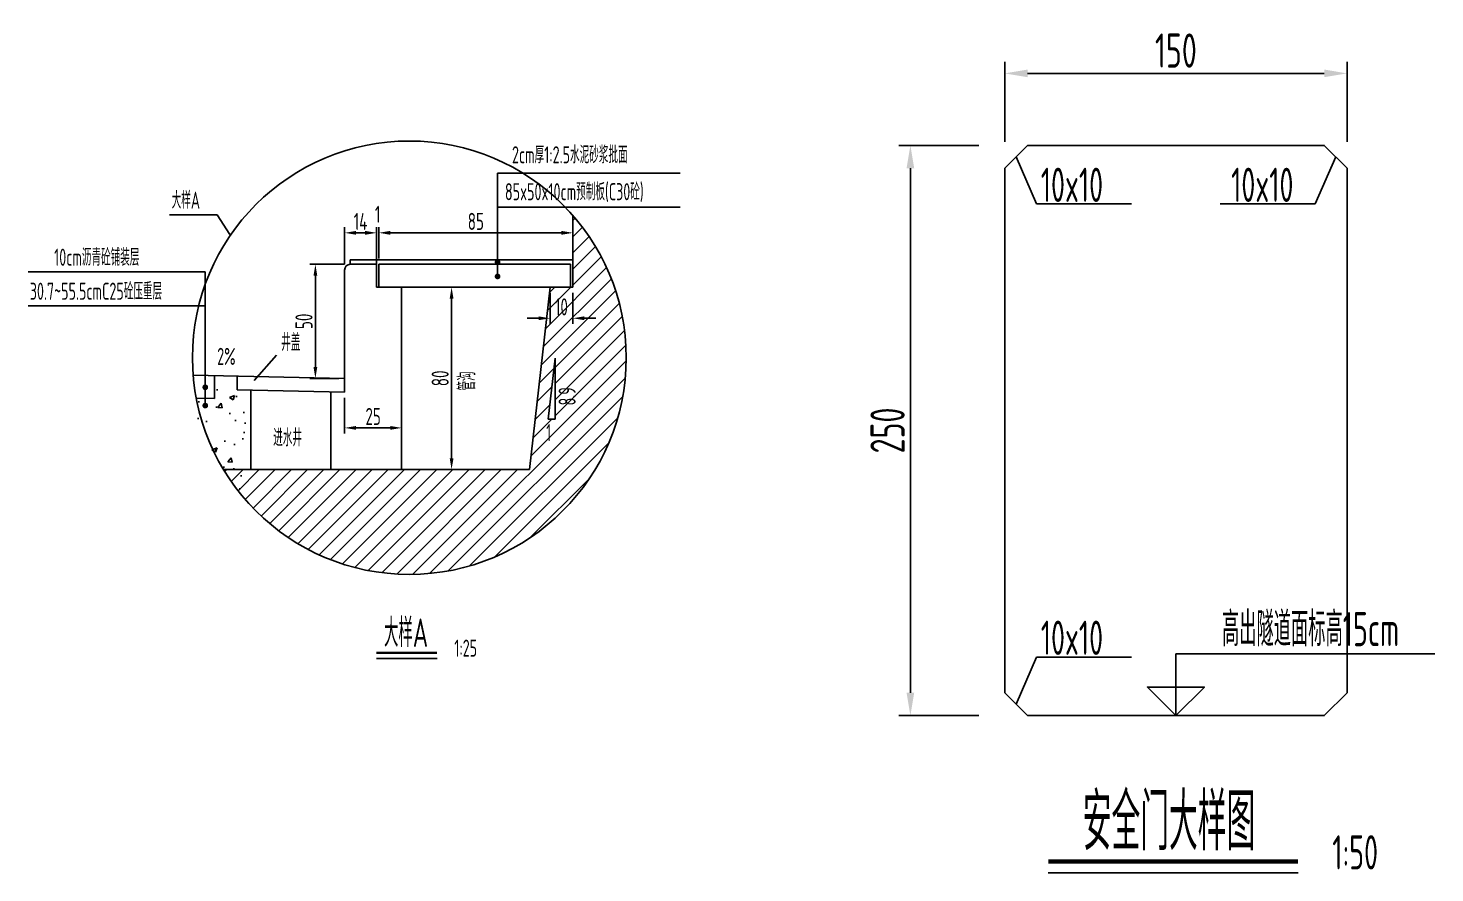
# Model space of a CAD drawing. Header units: millimetres. Extents: x -29538 to 115583, y -232866 to 15404.
# Drawn here: x -5543 to -4927, y 1940 to 2310 of the extents above; entities that cross this region are included whole.
import ezdxf
from ezdxf.enums import TextEntityAlignment as Align

# ---------------------------------------------------------------- set-up
doc = ezdxf.new("R2010")
doc.units = ezdxf.units.MM
doc.header["$LTSCALE"] = 10
doc.header["$MEASUREMENT"] = 0
for name, color, linetype in [('填充', 8, 'Continuous'), ('文字', 7, 'Continuous'), ('次轮廓线', 7, 'Continuous'), ('轮廓线', 1, 'Continuous')]:
    doc.layers.add(name, color=color, linetype=linetype)
doc.styles.get("Standard").update_dxf_attribs({"font": 'gbenor.shx', "width": 0.75, "bigfont": 'gbcbig.shx'})
doc.dimstyles.new('25', dxfattribs={"dimscale": 2.5, "dimtxt": 3, "dimasz": 2, "dimexe": 1, "dimexo": 1, "dimgap": 0.5, "dimtad": 1, "dimdec": 1, "dimdsep": 46, "dimtxsty": 'Standard', "dimcen": 0.5, "dimadec": 0, "dimazin": 0, "dimtfac": 1, "dimtdec": 1, "dimtofl": 0, "dimtmove": 2, "dimatfit": 3, "dimfxl": 0, "dimtolj": 1, "dimtzin": 0, "dimarcsym": 0})
doc.dimstyles.new('50', dxfattribs={"dimscale": 5, "dimtxt": 3, "dimasz": 2, "dimexe": 1, "dimexo": 1, "dimgap": 0.5, "dimtad": 1, "dimdec": 1, "dimdsep": 46, "dimtxsty": 'Standard', "dimcen": 0.5, "dimadec": 0, "dimazin": 0, "dimtfac": 1, "dimtdec": 1, "dimtofl": 0, "dimtmove": 2, "dimatfit": 3, "dimfxl": 0, "dimtolj": 1, "dimtzin": 0, "dimarcsym": 0})

# ---------------------------------------------------------------- blocks, each defined once
blk = doc.blocks.new('*D68')
at = {"color": 0, "lineweight": -2}
for p, q in [((-5389.69, 2209.36), (-5389.69, 2223.16)), ((-5309.69, 2220.66), (-5384.69, 2220.66)), ((-5304.69, 2211.36), (-5304.69, 2223.16))]:
    blk.add_line(p, q, dxfattribs=at)
at = {"color": 0}
for points in [[(-5384.69, 2221.49), (-5384.69, 2219.82), (-5389.69, 2220.66)], [(-5309.69, 2221.49), (-5309.69, 2219.82), (-5304.69, 2220.66)]]:
    blk.add_solid(points, dxfattribs=at)
at = {"layer": 'Defpoints', "color": 0}
for p in [(-5389.69, 2220.66), (-5389.69, 2206.86), (-5304.69, 2208.86)]:
    blk.add_point(p, dxfattribs=at)
at = {"color": 0, "insert": (-5347.19, 2225.66), "char_height": 7.5, "attachment_point": 5}
blk.add_mtext('\\A1;85', dxfattribs=at)
blk = doc.blocks.new('*D69')
at = {"color": 0, "lineweight": -2}
for p, q in [((-5395.69, 2220.66), (-5400.69, 2220.66)), ((-5390.69, 2209.36), (-5390.69, 2223.16)), ((-5389.69, 2209.36), (-5389.69, 2223.16)), ((-5384.69, 2220.66), (-5379.69, 2220.66))]:
    blk.add_line(p, q, dxfattribs=at)
at = {"color": 0}
for points in [[(-5395.69, 2221.49), (-5395.69, 2219.82), (-5390.69, 2220.66)], [(-5384.69, 2221.49), (-5384.69, 2219.82), (-5389.69, 2220.66)]]:
    blk.add_solid(points, dxfattribs=at)
at = {"layer": 'Defpoints', "color": 0}
for p in [(-5390.69, 2220.66), (-5390.69, 2206.86), (-5389.69, 2206.86)]:
    blk.add_point(p, dxfattribs=at)
at = {"color": 0, "insert": (-5390.19, 2228.78), "char_height": 7.5, "attachment_point": 5}
blk.add_mtext('\\A1;1', dxfattribs=at)
blk = doc.blocks.new('*D70')
at = {"color": 0, "lineweight": -2}
for p, q in [((-5404.69, 2206.86), (-5404.69, 2223.16)), ((-5395.69, 2220.66), (-5399.69, 2220.66)), ((-5390.69, 2206.86), (-5390.69, 2223.16))]:
    blk.add_line(p, q, dxfattribs=at)
at = {"color": 0}
for points in [[(-5399.69, 2221.49), (-5399.69, 2219.82), (-5404.69, 2220.66)], [(-5395.69, 2221.49), (-5395.69, 2219.82), (-5390.69, 2220.66)]]:
    blk.add_solid(points, dxfattribs=at)
at = {"layer": 'Defpoints', "color": 0}
for p in [(-5404.69, 2220.66), (-5404.69, 2204.36), (-5390.69, 2204.36)]:
    blk.add_point(p, dxfattribs=at)
at = {"color": 0, "insert": (-5397.69, 2225.66), "char_height": 7.5, "attachment_point": 5}
blk.add_mtext('\\A1;14', dxfattribs=at)
blk = doc.blocks.new('*D71')
at = {"color": 0, "lineweight": -2}
for p, q in [((-5314.69, 2194.36), (-5314.69, 2180.7)), ((-5304.69, 2194.36), (-5304.69, 2180.7)), ((-5319.69, 2183.2), (-5324.69, 2183.2)), ((-5299.69, 2183.2), (-5294.69, 2183.2))]:
    blk.add_line(p, q, dxfattribs=at)
at = {"color": 0}
for points in [[(-5319.69, 2184.04), (-5319.69, 2182.37), (-5314.69, 2183.2)], [(-5299.69, 2184.04), (-5299.69, 2182.37), (-5304.69, 2183.2)]]:
    blk.add_solid(points, dxfattribs=at)
at = {"layer": 'Defpoints', "color": 0}
for p in [(-5314.69, 2196.86), (-5304.69, 2196.86), (-5314.69, 2183.2)]:
    blk.add_point(p, dxfattribs=at)
at = {"color": 0, "insert": (-5309.69, 2188.2), "char_height": 7.5, "attachment_point": 5}
blk.add_mtext('\\A1;10', dxfattribs=at)
blk = doc.blocks.new('*D72')
at = {"color": 0, "lineweight": -2}
for p, q in [((-5404.69, 2148.36), (-5404.69, 2132.64)), ((-5379.69, 2150.14), (-5379.69, 2132.64)), ((-5399.69, 2135.14), (-5384.69, 2135.14))]:
    blk.add_line(p, q, dxfattribs=at)
at = {"color": 0}
for points in [[(-5399.69, 2135.97), (-5399.69, 2134.31), (-5404.69, 2135.14)], [(-5384.69, 2135.97), (-5384.69, 2134.31), (-5379.69, 2135.14)]]:
    blk.add_solid(points, dxfattribs=at)
at = {"layer": 'Defpoints', "color": 0}
for p in [(-5379.69, 2196.86), (-5404.69, 2150.86), (-5379.69, 2135.14)]:
    blk.add_point(p, dxfattribs=at)
at = {"color": 0, "insert": (-5392.19, 2140.14), "char_height": 7.5, "attachment_point": 5}
blk.add_mtext('\\A1;25', dxfattribs=at)
blk = doc.blocks.new('*D73')
at = {"color": 0, "lineweight": -2}
for p, q in [((-5342.82, 2196.86), (-5360.32, 2196.86)), ((-5357.82, 2121.86), (-5357.82, 2191.86)), ((-5342.82, 2116.86), (-5360.32, 2116.86))]:
    blk.add_line(p, q, dxfattribs=at)
at = {"color": 0}
for points in [[(-5358.65, 2191.86), (-5356.98, 2191.86), (-5357.82, 2196.86)], [(-5358.65, 2121.86), (-5356.98, 2121.86), (-5357.82, 2116.86)]]:
    blk.add_solid(points, dxfattribs=at)
at = {"layer": 'Defpoints', "color": 0}
for p in [(-5357.82, 2196.86), (-5314.69, 2196.86), (-5323.68, 2116.86)]:
    blk.add_point(p, dxfattribs=at)
at = {"color": 0, "insert": (-5362.82, 2156.86), "char_height": 7.5, "attachment_point": 5, "rotation": 90}
blk.add_mtext('\\A1;80', dxfattribs=at)
blk = doc.blocks.new('*D74')
at = {"color": 0, "lineweight": -2}
for p, q in [((-5404.69, 2206.86), (-5419.97, 2206.86)), ((-5417.47, 2161.86), (-5417.47, 2201.86)), ((-5407.19, 2156.86), (-5419.97, 2156.86))]:
    blk.add_line(p, q, dxfattribs=at)
at = {"color": 0}
for points in [[(-5418.31, 2201.86), (-5416.64, 2201.86), (-5417.47, 2206.86)], [(-5418.31, 2161.86), (-5416.64, 2161.86), (-5417.47, 2156.86)]]:
    blk.add_solid(points, dxfattribs=at)
at = {"layer": 'Defpoints', "color": 0}
for p in [(-5417.47, 2206.86), (-5402.19, 2206.86), (-5404.69, 2156.86)]:
    blk.add_point(p, dxfattribs=at)
at = {"color": 0, "insert": (-5422.47, 2181.86), "char_height": 7.5, "attachment_point": 5, "rotation": 90}
blk.add_mtext('\\A1;50', dxfattribs=at)
blk = doc.blocks.new('*D184')
at = {"color": 0, "lineweight": -2}
for p, q in [((-5126.84, 2259), (-5161.84, 2259)), ((-5156.84, 2019), (-5156.84, 2249)), ((-5126.84, 2009), (-5161.84, 2009))]:
    blk.add_line(p, q, dxfattribs=at)
at = {"color": 0}
for points in [[(-5158.5, 2249), (-5155.17, 2249), (-5156.84, 2259)], [(-5158.5, 2019), (-5155.17, 2019), (-5156.84, 2009)]]:
    blk.add_solid(points, dxfattribs=at)
at = {"layer": 'Defpoints', "color": 0}
for p in [(-5156.84, 2259), (-5040.54, 2259), (-5040.54, 2009)]:
    blk.add_point(p, dxfattribs=at)
at = {"color": 0, "insert": (-5166.84, 2134), "char_height": 15, "attachment_point": 5, "rotation": 90}
blk.add_mtext('\\A1;250', dxfattribs=at)
blk = doc.blocks.new('*D185')
at = {"color": 0, "lineweight": -2}
for p, q in [((-5115.54, 2260.56), (-5115.54, 2295.56)), ((-4965.54, 2260.56), (-4965.54, 2295.56)), ((-5105.54, 2290.56), (-4975.54, 2290.56))]:
    blk.add_line(p, q, dxfattribs=at)
at = {"color": 0}
for points in [[(-5105.54, 2292.23), (-5105.54, 2288.9), (-5115.54, 2290.56)], [(-4975.54, 2292.23), (-4975.54, 2288.9), (-4965.54, 2290.56)]]:
    blk.add_solid(points, dxfattribs=at)
at = {"layer": 'Defpoints', "color": 0}
for p in [(-4965.54, 2290.56), (-5115.54, 2249), (-4965.54, 2249)]:
    blk.add_point(p, dxfattribs=at)
at = {"color": 0, "insert": (-5040.54, 2300.56), "char_height": 15, "attachment_point": 5}
blk.add_mtext('\\A1;150', dxfattribs=at)

msp = doc.modelspace()

# ---------------------------------------------------------------- hatches: boundary and pattern name
at = {"layer": '填充'}
h = msp.add_hatch(dxfattribs=at)
h.set_pattern_fill('ANSI31', color=256, scale=40, style=0)
h.paths.add_polyline_path([(-5457.71, 2116.86, 0.759891), (-5281.34, 2165.9, 0.18102), (-5304.69, 2228.28), (-5304.69, 2196.86), (-5314.69, 2196.86), (-5323.68, 2116.86)])
h.paths.add_polyline_path([(-5315.48, 2138.93), (-5312.47, 2165.7), (-5312.47, 2138.93)], flags=16)
h.paths.add_polyline_path([(-5313.68, 2193.83), (-5305.71, 2193.83), (-5305.71, 2182.58), (-5313.68, 2182.58)], flags=24)
h.paths.add_polyline_path([(-5317.16, 2128.22), (-5313.47, 2128.22), (-5313.47, 2136.66), (-5317.16, 2136.66)], flags=24)
h.paths.add_polyline_path([(-5301.97, 2144.16), (-5301.97, 2153.57), (-5310.87, 2153.57), (-5310.87, 2144.16)], flags=24)
h = msp.add_hatch(dxfattribs=at)
h.set_pattern_fill('AR-CONC', color=256, scale=0.125, style=0)
h.set_pattern_definition([(50, (-6665.235, 416.772), (22.77308, -1.99239), [2.38125, -26.19375]), (355, (-6665.235, 416.772), (-4.40535, 23.88208), [1.905, -20.955]), (100.451, (-6663.338, 416.606), (18.36781, 21.88959), [2.02375, -22.26125]), (46.1842, (-6665.235, 423.122), (33.88488, -5.2553), [3.5719, -39.2906]), (96.6356, (-6662.41, 422.684), (29.67553, 30.9282), [3.0356, -33.3919]), (351.184, (-6665.235, 423.122), (29.6756, 30.92814), [2.8575, -31.4325]), (21, (-6662.06, 421.534), (18.95186, -12.78319), [2.38125, -26.19375]), (326, (-6662.06, 421.534), (7.72525, 23.0235), [1.905, -20.955]), (71.4514, (-6660.48, 420.47), (26.67706, 10.24036), [2.02375, -22.26125]), (37.5, (-6665.235, 416.772), (0.386075, 10.56938), [0, -20.701, 0, -21.2725, 0, -21.034375]), (7.5, (-6665.235, 416.772), (8.35246, 12.52257), [0, -12.1285, 0, -20.22475, 0, -8.016875]), (327.5, (-6672.3155, 416.772), (16.948824, -0.716093), [0, -7.9375, 0, -24.765, 0, -32.86125]), (317.5, (-6675.49, 416.772), (18.51615, 3.17831), [0, -10.31875, 0, -16.4465, 0, -23.33625])])
h.paths.add_polyline_path([(-5445.69, 2151.68), (-5451.69, 2151.8), (-5451.69, 2157.8), (-5461.69, 2158), (-5461.69, 2149), (-5468.35, 2149.14), (-5468.35, 2145.38, -0.414214), (-5467.89, 2144.92, -1), (-5468.81, 2144.92, -0.414214), (-5468.35, 2145.38), (-5468.35, 2149.14), (-5472.04, 2149.21, 0.134495), (-5451.57, 2107.86), (-5445.69, 2107.86)])

# ---------------------------------------------------------------- linework, layer by layer
for p, q in [((-5101.57, 2233.34), (-5110.54, 2254)), ((-4979.52, 2233.34), (-4970.54, 2254)), ((-5337.67, 2201.54), (-5337.67, 2246.77)), ((-5059.93, 2233.34), (-5101.57, 2233.34)), ((-5021.15, 2233.34), (-4979.52, 2233.34)), ((-5460.54, 2228.62), (-5481.35, 2228.62)), ((-5460.54, 2228.62), (-5454.98, 2219.87)), ((-5390.78, 2034.08), (-5364.14, 2034.08)), ((-5101.57, 2034.65), (-5110.54, 2014)), ((-5059.93, 2034.65), (-5101.57, 2034.65)), ((-5096.44, 1940.06), (-4987.02, 1940.06))]:
    msp.add_line(p, q)
at = {"const_width": 1.25}
for points in [[(-5338.3, 2207.8, 1), (-5337.05, 2207.8, 1)], [(-5338.3, 2201.54, 1), (-5337.05, 2201.54, 1)], [(-5466.34, 2152.95, 1), (-5465.09, 2152.95, 1)], [(-5466.34, 2144.92, 1), (-5465.09, 2144.92, 1)]]:
    msp.add_lwpolyline(points, format="xyb", close=True, dxfattribs=at)
for points, const_width in [([(-5390.78, 2036.58), (-5364.14, 2036.58)], 1), ([(-5096.44, 1945.06), (-4987.02, 1945.06)], 2)]:
    msp.add_lwpolyline(points, dxfattribs=dict(const_width=const_width))
msp.add_lwpolyline([(-5040.54, 2009), (-5028.04, 2021.5), (-5053.04, 2021.5), (-5040.54, 2009), (-5040.54, 2036.09), (-4927.1, 2036.09)])
msp.add_circle((-5376.34, 2165.9), 95)
at = {"layer": '次轮廓线', "ltscale": 100}
for p, q in [((-5337.67, 2246.77), (-5257.7, 2246.77)), ((-5337.67, 2231.93), (-5257.7, 2231.93)), ((-5465.72, 2203.5), (-5543.31, 2203.5)), ((-5465.72, 2144.92), (-5465.72, 2203.5)), ((-5465.72, 2188.6), (-5543.31, 2188.6))]:
    msp.add_line(p, q, dxfattribs=at)
at = {"layer": '次轮廓线'}
for p, q in [((-5304.69, 2196.86), (-5304.69, 2228.28)), ((-5304.69, 2208.86), (-5402.19, 2208.86)), ((-5402.19, 2206.86), (-5402.19, 2208.86)), ((-5323.68, 2116.86), (-5314.69, 2196.86)), ((-5444.27, 2155.95), (-5434.49, 2167.02)), ((-5315.48, 2138.93), (-5312.47, 2165.7)), ((-5312.47, 2165.7), (-5312.47, 2138.93)), ((-5461.69, 2158), (-5461.69, 2148)), ((-5312.47, 2138.93), (-5315.48, 2138.93)), ((-5457.71, 2116.86), (-5323.68, 2116.86))]:
    msp.add_line(p, q, dxfattribs=at)
at = {"layer": '轮廓线'}
for p, q in [((-5390.69, 2206.86), (-5402.19, 2206.86)), ((-5390.69, 2196.86), (-5390.69, 2206.86)), ((-5305.69, 2206.86), (-5389.69, 2206.86)), ((-5389.69, 2196.86), (-5389.69, 2206.86)), ((-5305.69, 2196.86), (-5305.69, 2206.86)), ((-5404.69, 2150.86), (-5404.69, 2204.36)), ((-5390.69, 2196.86), (-5304.69, 2196.86)), ((-5379.69, 2116.86), (-5379.69, 2196.86)), ((-5404.69, 2156.86), (-5471.03, 2158.19)), ((-5461.69, 2158), (-5461.69, 2148)), ((-5451.69, 2157.8), (-5451.69, 2151.8)), ((-5404.69, 2150.86), (-5451.69, 2151.8)), ((-5445.69, 2151.68), (-5445.69, 2116.86)), ((-5410.69, 2150.98), (-5410.69, 2116.86)), ((-5461.69, 2148), (-5469.86, 2148.17))]:
    msp.add_line(p, q, dxfattribs=at)
msp.add_lwpolyline([(-5115.54, 2019), (-5115.54, 2249), (-5105.54, 2259), (-4975.54, 2259), (-4965.54, 2249), (-4965.54, 2019), (-4975.54, 2009), (-5105.54, 2009)], close=True, dxfattribs=at)
msp.add_arc((-5402.19, 2204.36), 2.5, 90, 180, dxfattribs=at)

# ---------------------------------------------------------------- texts
at = {"width": 0.7}
for p in [(-5099.73, 2234.2), (-5016.35, 2234.2), (-5099.73, 2035.63)]:
    msp.add_text('10x10', height=15, dxfattribs=at).set_placement(p)
msp.add_text('高出隧道面标高15cm', height=15, dxfattribs=at).set_placement((-4981.54, 2046.93), align=Align.MIDDLE_CENTER)
at = {"layer": '文字', "width": 0.7}
for s, height, p in [('2cm厚1:2.5水泥砂浆批面', 7.5, (-5331.36, 2251.13)), ('85x50x10cm预制板(C30砼)', 7.5, (-5334.44, 2234.93)), ('大样A', 7.5, (-5480.43, 2231.22)), ('10cm沥青砼铺装层', 7.5, (-5531.92, 2206.21)), ('30.7~55.5cmC25砼压重层', 7.5, (-5542.59, 2191.31)), ('井盖', 7.5, (-5432.46, 2168.91)), ('2%', 7.5, (-5460.49, 2162.75)), ('进水井', 7.5, (-5435.94, 2127.09)), ('1', 7.5, (-5316.41, 2129.31)), ('1:25', 7.5, (-5356.64, 2034.83)), ('1:50', 15, (-4972.02, 1941.56))]:
    msp.add_text(s, height=height, dxfattribs=at).set_placement(p)
for s, p in [('管沟', (-5347.41, 2151.51)), ('8.9', (-5303.45, 2144.99))]:
    msp.add_text(s, height=7.5, rotation=90, dxfattribs=at).set_placement(p)
for s, height, p in [('大样A', 12.5, (-5377.76, 2046.02)), ('安全门大样图', 25, (-5043.55, 1963.93))]:
    msp.add_text(s, height=height, dxfattribs=at).set_placement(p, align=Align.MIDDLE)

# ---------------------------------------------------------------- dimensions: what is measured, and where the dimension line sits
for base, p1, p2, dimstyle, picture, middle in [((-4965.54, 2290.56), (-5115.54, 2249), (-4965.54, 2249), '50', '*D185', (-5040.54, 2300.56)), ((-5390.69, 2220.66), (-5389.69, 2206.86), (-5390.69, 2206.86), '25', '*D69', (-5390.19, 2228.78)), ((-5404.69, 2220.66), (-5390.69, 2204.36), (-5404.69, 2204.36), '25', '*D70', (-5397.69, 2225.66)), ((-5389.69, 2220.66), (-5304.69, 2208.86), (-5389.69, 2206.86), '25', '*D68', (-5347.19, 2225.66)), ((-5379.69, 2135.14), (-5404.69, 2150.86), (-5379.69, 2196.86), '25', '*D72', (-5392.19, 2140.14)), ((-5314.69, 2183.2), (-5304.69, 2196.86), (-5314.69, 2196.86), '25', '*D71', (-5309.69, 2188.2))]:
    dim = msp.add_linear_dim(base=base, p1=p1, p2=p2, dimstyle=dimstyle)
    dim.commit()
    dim.dimension.update_dxf_attribs({"geometry": picture, "text_midpoint": middle})
for base, p1, p2, dimstyle, picture, middle in [((-5156.84, 2259), (-5040.54, 2009), (-5040.54, 2259), '50', '*D184', (-5166.84, 2134)), ((-5417.47, 2206.86), (-5404.69, 2156.86), (-5402.19, 2206.86), '25', '*D74', (-5422.47, 2181.86)), ((-5357.82, 2196.86), (-5323.68, 2116.86), (-5314.69, 2196.86), '25', '*D73', (-5362.82, 2156.86))]:
    dim = msp.add_linear_dim(base=base, p1=p1, p2=p2, angle=90, dimstyle=dimstyle)
    dim.commit()
    dim.dimension.update_dxf_attribs({"geometry": picture, "text_midpoint": middle})

doc.saveas('drawing.dxf')
